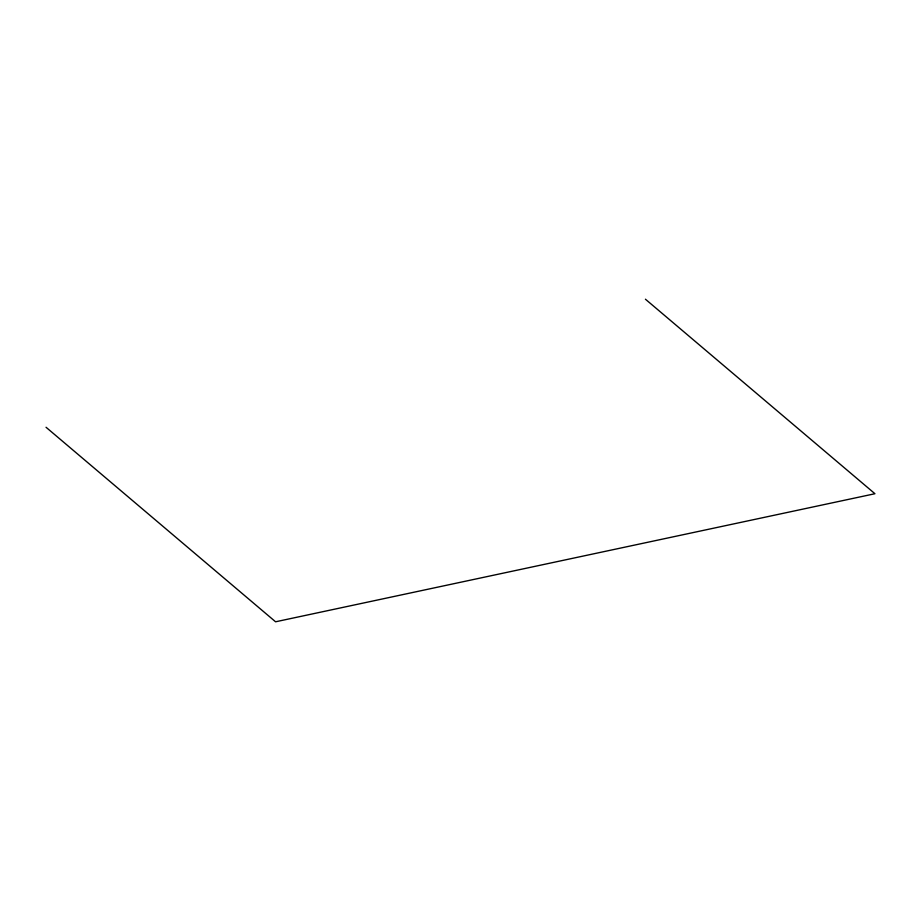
<?xml version="1.0" encoding="UTF-8"?>
<svg xmlns="http://www.w3.org/2000/svg" width="921" height="921" viewBox="0 0 921 921"><rect width="100%" height="100%" fill="white"/><g stroke="black" fill="none" stroke-linecap="round" stroke-linejoin="round"><path stroke-width="1.38" d="M645.425 299.21L874.95 493.725L275.575 621.79L46.05 427.275"/></g></svg>
